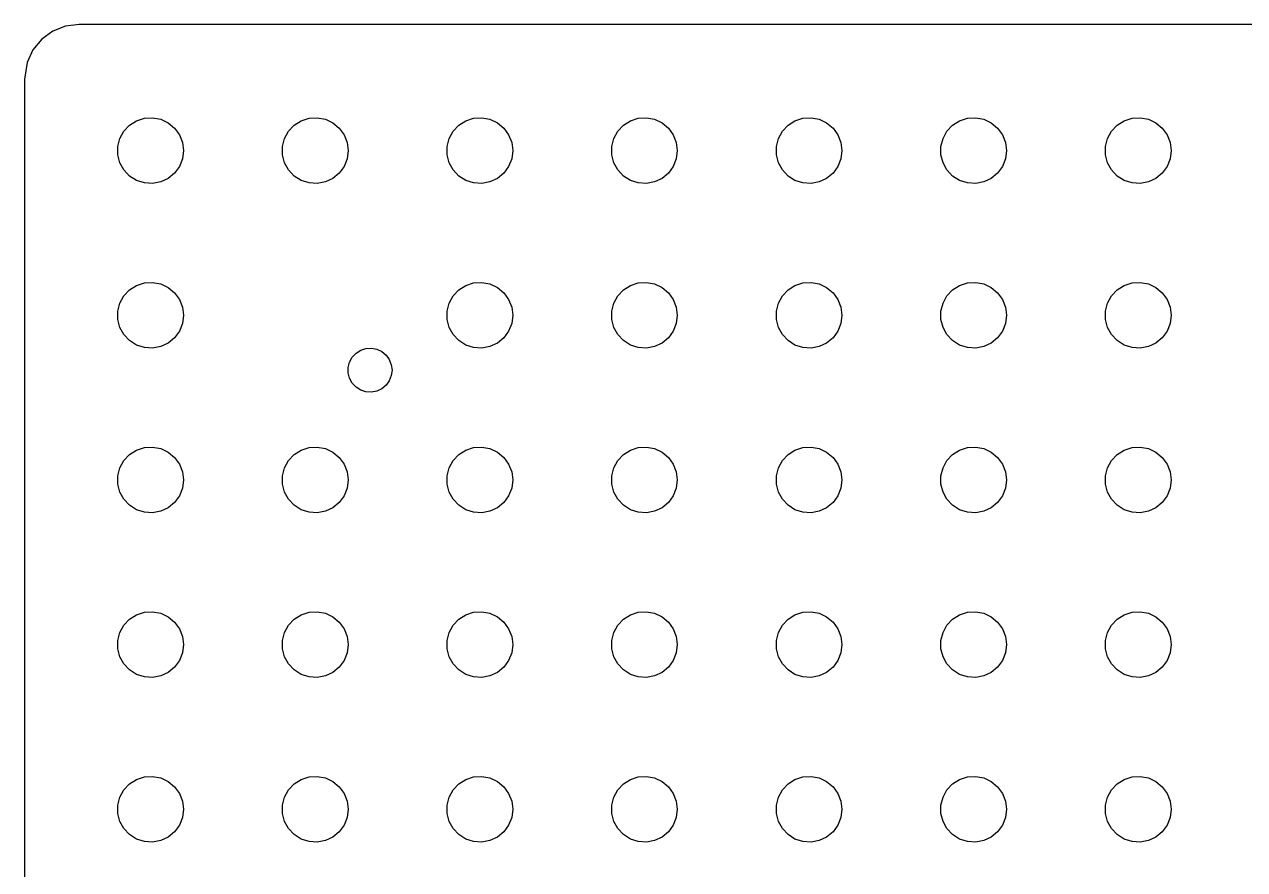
# Model space of a CAD drawing. Header units: metres. Extents: x -21 to 951, y -154 to 154.
# Drawn here: x 283.5 to 394.7, y 77 to 154 of the extents above; entities that cross this region are included whole.
import ezdxf

# ---------------------------------------------------------------- set-up
doc = ezdxf.new("R2010")
doc.units = ezdxf.units.M

msp = doc.modelspace()

# ---------------------------------------------------------------- linework, layer by layer
for p, q in [((287.257, 153.843), (286.091, 153.382)), ((288.5, 154), (287.257, 153.843)), ((511.5, 154), (288.5, 154)), ((285.077, 152.645), (284.278, 151.679)), ((286.091, 153.382), (285.077, 152.645)), ((284.278, 151.679), (283.745, 150.545)), ((283.745, 150.545), (283.5, 149)), ((283.5, 149), (283.5, -149)), ((292.573, 144.263), (293.088, 144.812)), ((293.088, 144.812), (293.723, 145.214)), ((293.723, 145.214), (294.438, 145.447)), ((294.438, 145.447), (295.188, 145.494)), ((295.188, 145.494), (295.927, 145.353)), ((295.927, 145.353), (296.607, 145.033)), ((296.607, 145.033), (297.187, 144.554)), ((297.187, 144.554), (297.629, 143.945)), ((307.573, 144.263), (308.088, 144.812)), ((308.088, 144.812), (308.723, 145.214)), ((308.723, 145.214), (309.438, 145.447)), ((309.438, 145.447), (310.188, 145.494)), ((310.188, 145.494), (310.927, 145.353)), ((310.927, 145.353), (311.607, 145.033)), ((311.607, 145.033), (312.187, 144.554)), ((312.187, 144.554), (312.629, 143.945)), ((322.573, 144.263), (323.088, 144.812)), ((323.088, 144.812), (323.723, 145.214)), ((323.723, 145.214), (324.438, 145.447)), ((324.438, 145.447), (325.188, 145.494)), ((325.188, 145.494), (325.927, 145.353)), ((325.927, 145.353), (326.607, 145.033)), ((326.607, 145.033), (327.187, 144.554)), ((327.187, 144.554), (327.629, 143.945)), ((337.573, 144.263), (338.088, 144.812)), ((338.088, 144.812), (338.723, 145.214)), ((338.723, 145.214), (339.438, 145.447)), ((339.438, 145.447), (340.188, 145.494)), ((340.188, 145.494), (340.927, 145.353)), ((340.927, 145.353), (341.607, 145.033)), ((341.607, 145.033), (342.187, 144.554)), ((342.187, 144.554), (342.629, 143.945)), ((352.573, 144.263), (353.088, 144.812)), ((353.088, 144.812), (353.723, 145.214)), ((353.723, 145.214), (354.438, 145.447)), ((354.438, 145.447), (355.188, 145.494)), ((355.188, 145.494), (355.927, 145.353)), ((355.927, 145.353), (356.607, 145.033)), ((356.607, 145.033), (357.187, 144.554)), ((357.187, 144.554), (357.629, 143.945)), ((367.573, 144.263), (368.088, 144.812)), ((368.088, 144.812), (368.723, 145.214)), ((368.723, 145.214), (369.438, 145.447)), ((369.438, 145.447), (370.188, 145.494)), ((370.188, 145.494), (370.927, 145.353)), ((370.927, 145.353), (371.607, 145.033)), ((371.607, 145.033), (372.187, 144.554)), ((372.187, 144.554), (372.629, 143.945)), ((382.573, 144.263), (383.088, 144.812)), ((383.088, 144.812), (383.723, 145.214)), ((383.723, 145.214), (384.438, 145.447)), ((384.438, 145.447), (385.188, 145.494)), ((385.188, 145.494), (385.927, 145.353)), ((385.927, 145.353), (386.607, 145.033)), ((386.607, 145.033), (387.187, 144.554)), ((387.187, 144.554), (387.629, 143.945)), ((292.024, 142.876), (292.211, 143.604)), ((292.211, 143.604), (292.573, 144.263)), ((297.629, 143.945), (297.906, 143.246)), ((307.024, 142.876), (307.211, 143.604)), ((307.211, 143.604), (307.573, 144.263)), ((312.629, 143.945), (312.906, 143.246)), ((322.024, 142.876), (322.211, 143.604)), ((322.211, 143.604), (322.573, 144.263)), ((327.629, 143.945), (327.906, 143.246)), ((337.024, 142.876), (337.211, 143.604)), ((337.211, 143.604), (337.573, 144.263)), ((342.629, 143.945), (342.906, 143.246)), ((352.024, 142.876), (352.211, 143.604)), ((352.211, 143.604), (352.573, 144.263)), ((357.629, 143.945), (357.906, 143.246)), ((367.024, 142.876), (367.211, 143.604)), ((367.211, 143.604), (367.573, 144.263)), ((372.629, 143.945), (372.906, 143.246)), ((382.024, 142.876), (382.211, 143.604)), ((382.211, 143.604), (382.573, 144.263)), ((387.629, 143.945), (387.906, 143.246)), ((292.024, 142.124), (292.024, 142.876)), ((297.906, 143.246), (298, 142.5)), ((298, 142.5), (297.906, 141.754)), ((307.024, 142.124), (307.024, 142.876)), ((312.906, 143.246), (313, 142.5)), ((313, 142.5), (312.906, 141.754)), ((322.024, 142.124), (322.024, 142.876)), ((327.906, 143.246), (328, 142.5)), ((328, 142.5), (327.906, 141.754)), ((337.024, 142.124), (337.024, 142.876)), ((342.906, 143.246), (343, 142.5)), ((343, 142.5), (342.906, 141.754)), ((352.024, 142.124), (352.024, 142.876)), ((357.906, 143.246), (358, 142.5)), ((358, 142.5), (357.906, 141.754)), ((367.024, 142.124), (367.024, 142.876)), ((372.906, 143.246), (373, 142.5)), ((373, 142.5), (372.906, 141.754)), ((382.024, 142.124), (382.024, 142.876)), ((387.906, 143.246), (388, 142.5)), ((388, 142.5), (387.906, 141.754)), ((292.211, 141.396), (292.024, 142.124)), ((292.573, 140.737), (292.211, 141.396)), ((297.906, 141.754), (297.629, 141.055)), ((307.211, 141.396), (307.024, 142.124)), ((307.573, 140.737), (307.211, 141.396)), ((312.906, 141.754), (312.629, 141.055)), ((322.211, 141.396), (322.024, 142.124)), ((322.573, 140.737), (322.211, 141.396)), ((327.906, 141.754), (327.629, 141.055)), ((337.211, 141.396), (337.024, 142.124)), ((337.573, 140.737), (337.211, 141.396)), ((342.906, 141.754), (342.629, 141.055)), ((352.211, 141.396), (352.024, 142.124)), ((352.573, 140.737), (352.211, 141.396)), ((357.906, 141.754), (357.629, 141.055)), ((367.211, 141.396), (367.024, 142.124)), ((367.573, 140.737), (367.211, 141.396)), ((372.906, 141.754), (372.629, 141.055)), ((382.211, 141.396), (382.024, 142.124)), ((382.573, 140.737), (382.211, 141.396)), ((387.906, 141.754), (387.629, 141.055)), ((293.088, 140.188), (292.573, 140.737)), ((293.723, 139.786), (293.088, 140.188)), ((297.187, 140.446), (296.607, 139.967)), ((297.629, 141.055), (297.187, 140.446)), ((308.088, 140.188), (307.573, 140.737)), ((308.723, 139.786), (308.088, 140.188)), ((312.187, 140.446), (311.607, 139.967)), ((312.629, 141.055), (312.187, 140.446)), ((323.088, 140.188), (322.573, 140.737)), ((323.723, 139.786), (323.088, 140.188)), ((327.187, 140.446), (326.607, 139.967)), ((327.629, 141.055), (327.187, 140.446)), ((338.088, 140.188), (337.573, 140.737)), ((338.723, 139.786), (338.088, 140.188)), ((342.187, 140.446), (341.607, 139.967)), ((342.629, 141.055), (342.187, 140.446)), ((353.088, 140.188), (352.573, 140.737)), ((353.723, 139.786), (353.088, 140.188)), ((357.187, 140.446), (356.607, 139.967)), ((357.629, 141.055), (357.187, 140.446)), ((368.088, 140.188), (367.573, 140.737)), ((368.723, 139.786), (368.088, 140.188)), ((372.187, 140.446), (371.607, 139.967)), ((372.629, 141.055), (372.187, 140.446)), ((383.088, 140.188), (382.573, 140.737)), ((383.723, 139.786), (383.088, 140.188)), ((387.187, 140.446), (386.607, 139.967)), ((387.629, 141.055), (387.187, 140.446)), ((294.438, 139.553), (293.723, 139.786)), ((295.188, 139.506), (294.438, 139.553)), ((295.927, 139.647), (295.188, 139.506)), ((296.607, 139.967), (295.927, 139.647)), ((309.438, 139.553), (308.723, 139.786)), ((310.188, 139.506), (309.438, 139.553)), ((310.927, 139.647), (310.188, 139.506)), ((311.607, 139.967), (310.927, 139.647)), ((324.438, 139.553), (323.723, 139.786)), ((325.188, 139.506), (324.438, 139.553)), ((325.927, 139.647), (325.188, 139.506)), ((326.607, 139.967), (325.927, 139.647)), ((339.438, 139.553), (338.723, 139.786)), ((340.188, 139.506), (339.438, 139.553)), ((340.927, 139.647), (340.188, 139.506)), ((341.607, 139.967), (340.927, 139.647)), ((354.438, 139.553), (353.723, 139.786)), ((355.188, 139.506), (354.438, 139.553)), ((355.927, 139.647), (355.188, 139.506)), ((356.607, 139.967), (355.927, 139.647)), ((369.438, 139.553), (368.723, 139.786)), ((370.188, 139.506), (369.438, 139.553)), ((370.927, 139.647), (370.188, 139.506)), ((371.607, 139.967), (370.927, 139.647)), ((384.438, 139.553), (383.723, 139.786)), ((385.188, 139.506), (384.438, 139.553)), ((385.927, 139.647), (385.188, 139.506)), ((386.607, 139.967), (385.927, 139.647)), ((293.088, 129.812), (293.723, 130.214)), ((293.723, 130.214), (294.438, 130.447)), ((294.438, 130.447), (295.188, 130.494)), ((295.188, 130.494), (295.927, 130.353)), ((295.927, 130.353), (296.607, 130.033)), ((323.088, 129.812), (323.723, 130.214)), ((323.723, 130.214), (324.438, 130.447)), ((324.438, 130.447), (325.188, 130.494)), ((325.188, 130.494), (325.927, 130.353)), ((325.927, 130.353), (326.607, 130.033)), ((338.088, 129.812), (338.723, 130.214)), ((338.723, 130.214), (339.438, 130.447)), ((339.438, 130.447), (340.188, 130.494)), ((340.188, 130.494), (340.927, 130.353)), ((340.927, 130.353), (341.607, 130.033)), ((353.088, 129.812), (353.723, 130.214)), ((353.723, 130.214), (354.438, 130.447)), ((354.438, 130.447), (355.188, 130.494)), ((355.188, 130.494), (355.927, 130.353)), ((355.927, 130.353), (356.607, 130.033)), ((368.088, 129.812), (368.723, 130.214)), ((368.723, 130.214), (369.438, 130.447)), ((369.438, 130.447), (370.188, 130.494)), ((370.188, 130.494), (370.927, 130.353)), ((370.927, 130.353), (371.607, 130.033)), ((383.088, 129.812), (383.723, 130.214)), ((383.723, 130.214), (384.438, 130.447)), ((384.438, 130.447), (385.188, 130.494)), ((385.188, 130.494), (385.927, 130.353)), ((385.927, 130.353), (386.607, 130.033)), ((292.211, 128.604), (292.573, 129.263)), ((292.573, 129.263), (293.088, 129.812)), ((296.607, 130.033), (297.187, 129.554)), ((297.187, 129.554), (297.629, 128.945)), ((322.211, 128.604), (322.573, 129.263)), ((322.573, 129.263), (323.088, 129.812)), ((326.607, 130.033), (327.187, 129.554)), ((327.187, 129.554), (327.629, 128.945)), ((337.211, 128.604), (337.573, 129.263)), ((337.573, 129.263), (338.088, 129.812)), ((341.607, 130.033), (342.187, 129.554)), ((342.187, 129.554), (342.629, 128.945)), ((352.211, 128.604), (352.573, 129.263)), ((352.573, 129.263), (353.088, 129.812)), ((356.607, 130.033), (357.187, 129.554)), ((357.187, 129.554), (357.629, 128.945)), ((367.211, 128.604), (367.573, 129.263)), ((367.573, 129.263), (368.088, 129.812)), ((371.607, 130.033), (372.187, 129.554)), ((372.187, 129.554), (372.629, 128.945)), ((382.211, 128.604), (382.573, 129.263)), ((382.573, 129.263), (383.088, 129.812)), ((386.607, 130.033), (387.187, 129.554)), ((387.187, 129.554), (387.629, 128.945)), ((292.024, 127.876), (292.211, 128.604)), ((292.024, 127.124), (292.024, 127.876)), ((297.629, 128.945), (297.906, 128.246)), ((297.906, 128.246), (298, 127.5)), ((322.024, 127.876), (322.211, 128.604)), ((322.024, 127.124), (322.024, 127.876)), ((327.629, 128.945), (327.906, 128.246)), ((327.906, 128.246), (328, 127.5)), ((337.024, 127.876), (337.211, 128.604)), ((337.024, 127.124), (337.024, 127.876)), ((342.629, 128.945), (342.906, 128.246)), ((342.906, 128.246), (343, 127.5)), ((352.024, 127.876), (352.211, 128.604)), ((352.024, 127.124), (352.024, 127.876)), ((357.629, 128.945), (357.906, 128.246)), ((357.906, 128.246), (358, 127.5)), ((367.024, 127.876), (367.211, 128.604)), ((367.024, 127.124), (367.024, 127.876)), ((372.629, 128.945), (372.906, 128.246)), ((372.906, 128.246), (373, 127.5)), ((382.024, 127.876), (382.211, 128.604)), ((382.024, 127.124), (382.024, 127.876)), ((387.629, 128.945), (387.906, 128.246)), ((387.906, 128.246), (388, 127.5)), ((292.211, 126.396), (292.024, 127.124)), ((298, 127.5), (297.906, 126.754)), ((322.211, 126.396), (322.024, 127.124)), ((328, 127.5), (327.906, 126.754)), ((337.211, 126.396), (337.024, 127.124)), ((343, 127.5), (342.906, 126.754)), ((352.211, 126.396), (352.024, 127.124)), ((358, 127.5), (357.906, 126.754)), ((367.211, 126.396), (367.024, 127.124)), ((373, 127.5), (372.906, 126.754)), ((382.211, 126.396), (382.024, 127.124)), ((388, 127.5), (387.906, 126.754)), ((292.573, 125.737), (292.211, 126.396)), ((293.088, 125.188), (292.573, 125.737)), ((297.629, 126.055), (297.187, 125.446)), ((297.906, 126.754), (297.629, 126.055)), ((322.573, 125.737), (322.211, 126.396)), ((323.088, 125.188), (322.573, 125.737)), ((327.629, 126.055), (327.187, 125.446)), ((327.906, 126.754), (327.629, 126.055)), ((337.573, 125.737), (337.211, 126.396)), ((338.088, 125.188), (337.573, 125.737)), ((342.629, 126.055), (342.187, 125.446)), ((342.906, 126.754), (342.629, 126.055)), ((352.573, 125.737), (352.211, 126.396)), ((353.088, 125.188), (352.573, 125.737)), ((357.629, 126.055), (357.187, 125.446)), ((357.906, 126.754), (357.629, 126.055)), ((367.573, 125.737), (367.211, 126.396)), ((368.088, 125.188), (367.573, 125.737)), ((372.629, 126.055), (372.187, 125.446)), ((372.906, 126.754), (372.629, 126.055)), ((382.573, 125.737), (382.211, 126.396)), ((383.088, 125.188), (382.573, 125.737)), ((387.629, 126.055), (387.187, 125.446)), ((387.906, 126.754), (387.629, 126.055)), ((293.723, 124.786), (293.088, 125.188)), ((294.438, 124.553), (293.723, 124.786)), ((295.188, 124.506), (294.438, 124.553)), ((295.927, 124.647), (295.188, 124.506)), ((296.607, 124.967), (295.927, 124.647)), ((297.187, 125.446), (296.607, 124.967)), ((323.723, 124.786), (323.088, 125.188)), ((324.438, 124.553), (323.723, 124.786)), ((325.188, 124.506), (324.438, 124.553)), ((325.927, 124.647), (325.188, 124.506)), ((326.607, 124.967), (325.927, 124.647)), ((327.187, 125.446), (326.607, 124.967)), ((338.723, 124.786), (338.088, 125.188)), ((339.438, 124.553), (338.723, 124.786)), ((340.188, 124.506), (339.438, 124.553)), ((340.927, 124.647), (340.188, 124.506)), ((341.607, 124.967), (340.927, 124.647)), ((342.187, 125.446), (341.607, 124.967)), ((353.723, 124.786), (353.088, 125.188)), ((354.438, 124.553), (353.723, 124.786)), ((355.188, 124.506), (354.438, 124.553)), ((355.927, 124.647), (355.188, 124.506)), ((356.607, 124.967), (355.927, 124.647)), ((357.187, 125.446), (356.607, 124.967)), ((368.723, 124.786), (368.088, 125.188)), ((369.438, 124.553), (368.723, 124.786)), ((370.188, 124.506), (369.438, 124.553)), ((370.927, 124.647), (370.188, 124.506)), ((371.607, 124.967), (370.927, 124.647)), ((372.187, 125.446), (371.607, 124.967)), ((383.723, 124.786), (383.088, 125.188)), ((384.438, 124.553), (383.723, 124.786)), ((385.188, 124.506), (384.438, 124.553)), ((385.927, 124.647), (385.188, 124.506)), ((386.607, 124.967), (385.927, 124.647)), ((387.187, 125.446), (386.607, 124.967)), ((313.14, 123.236), (313.382, 123.676)), ((313.382, 123.676), (313.725, 124.041)), ((313.725, 124.041), (314.148, 124.31)), ((314.148, 124.31), (314.625, 124.465)), ((314.625, 124.465), (315.126, 124.496)), ((315.126, 124.496), (315.618, 124.402)), ((315.618, 124.402), (316.072, 124.189)), ((316.072, 124.189), (316.458, 123.869)), ((316.458, 123.869), (316.753, 123.464)), ((316.753, 123.464), (316.937, 122.997)), ((313.016, 122.751), (313.14, 123.236)), ((313.016, 122.249), (313.016, 122.751)), ((316.937, 122.997), (317, 122.5)), ((317, 122.5), (316.937, 122.003)), ((313.14, 121.764), (313.016, 122.249)), ((313.382, 121.324), (313.14, 121.764)), ((313.725, 120.959), (313.382, 121.324)), ((316.753, 121.536), (316.458, 121.131)), ((316.937, 122.003), (316.753, 121.536)), ((314.148, 120.69), (313.725, 120.959)), ((314.625, 120.535), (314.148, 120.69)), ((315.126, 120.504), (314.625, 120.535)), ((315.618, 120.598), (315.126, 120.504)), ((316.072, 120.811), (315.618, 120.598)), ((316.458, 121.131), (316.072, 120.811)), ((292.573, 114.263), (293.088, 114.812)), ((293.088, 114.812), (293.723, 115.214)), ((293.723, 115.214), (294.438, 115.447)), ((294.438, 115.447), (295.188, 115.494)), ((295.188, 115.494), (295.927, 115.353)), ((295.927, 115.353), (296.607, 115.033)), ((296.607, 115.033), (297.187, 114.554)), ((297.187, 114.554), (297.629, 113.945)), ((307.573, 114.263), (308.088, 114.812)), ((308.088, 114.812), (308.723, 115.214)), ((308.723, 115.214), (309.438, 115.447)), ((309.438, 115.447), (310.188, 115.494)), ((310.188, 115.494), (310.927, 115.353)), ((310.927, 115.353), (311.607, 115.033)), ((311.607, 115.033), (312.187, 114.554)), ((312.187, 114.554), (312.629, 113.945)), ((322.573, 114.263), (323.088, 114.812)), ((323.088, 114.812), (323.723, 115.214)), ((323.723, 115.214), (324.438, 115.447)), ((324.438, 115.447), (325.188, 115.494)), ((325.188, 115.494), (325.927, 115.353)), ((325.927, 115.353), (326.607, 115.033)), ((326.607, 115.033), (327.187, 114.554)), ((327.187, 114.554), (327.629, 113.945)), ((337.573, 114.263), (338.088, 114.812)), ((338.088, 114.812), (338.723, 115.214)), ((338.723, 115.214), (339.438, 115.447)), ((339.438, 115.447), (340.188, 115.494)), ((340.188, 115.494), (340.927, 115.353)), ((340.927, 115.353), (341.607, 115.033)), ((341.607, 115.033), (342.187, 114.554)), ((342.187, 114.554), (342.629, 113.945)), ((352.573, 114.263), (353.088, 114.812)), ((353.088, 114.812), (353.723, 115.214)), ((353.723, 115.214), (354.438, 115.447)), ((354.438, 115.447), (355.188, 115.494)), ((355.188, 115.494), (355.927, 115.353)), ((355.927, 115.353), (356.607, 115.033)), ((356.607, 115.033), (357.187, 114.554)), ((357.187, 114.554), (357.629, 113.945)), ((367.573, 114.263), (368.088, 114.812)), ((368.088, 114.812), (368.723, 115.214)), ((368.723, 115.214), (369.438, 115.447)), ((369.438, 115.447), (370.188, 115.494)), ((370.188, 115.494), (370.927, 115.353)), ((370.927, 115.353), (371.607, 115.033)), ((371.607, 115.033), (372.187, 114.554)), ((372.187, 114.554), (372.629, 113.945)), ((382.573, 114.263), (383.088, 114.812)), ((383.088, 114.812), (383.723, 115.214)), ((383.723, 115.214), (384.438, 115.447)), ((384.438, 115.447), (385.188, 115.494)), ((385.188, 115.494), (385.927, 115.353)), ((385.927, 115.353), (386.607, 115.033)), ((386.607, 115.033), (387.187, 114.554)), ((387.187, 114.554), (387.629, 113.945)), ((292.024, 112.876), (292.211, 113.604)), ((292.211, 113.604), (292.573, 114.263)), ((297.629, 113.945), (297.906, 113.246)), ((307.024, 112.876), (307.211, 113.604)), ((307.211, 113.604), (307.573, 114.263)), ((312.629, 113.945), (312.906, 113.246)), ((322.024, 112.876), (322.211, 113.604)), ((322.211, 113.604), (322.573, 114.263)), ((327.629, 113.945), (327.906, 113.246)), ((337.024, 112.876), (337.211, 113.604)), ((337.211, 113.604), (337.573, 114.263)), ((342.629, 113.945), (342.906, 113.246)), ((352.024, 112.876), (352.211, 113.604)), ((352.211, 113.604), (352.573, 114.263)), ((357.629, 113.945), (357.906, 113.246)), ((367.024, 112.876), (367.211, 113.604)), ((367.211, 113.604), (367.573, 114.263)), ((372.629, 113.945), (372.906, 113.246)), ((382.024, 112.876), (382.211, 113.604)), ((382.211, 113.604), (382.573, 114.263)), ((387.629, 113.945), (387.906, 113.246)), ((292.024, 112.124), (292.024, 112.876)), ((297.906, 113.246), (298, 112.5)), ((298, 112.5), (297.906, 111.754)), ((307.024, 112.124), (307.024, 112.876)), ((312.906, 113.246), (313, 112.5)), ((313, 112.5), (312.906, 111.754)), ((322.024, 112.124), (322.024, 112.876)), ((327.906, 113.246), (328, 112.5)), ((328, 112.5), (327.906, 111.754)), ((337.024, 112.124), (337.024, 112.876)), ((342.906, 113.246), (343, 112.5)), ((343, 112.5), (342.906, 111.754)), ((352.024, 112.124), (352.024, 112.876)), ((357.906, 113.246), (358, 112.5)), ((358, 112.5), (357.906, 111.754)), ((367.024, 112.124), (367.024, 112.876)), ((372.906, 113.246), (373, 112.5)), ((373, 112.5), (372.906, 111.754)), ((382.024, 112.124), (382.024, 112.876)), ((387.906, 113.246), (388, 112.5)), ((388, 112.5), (387.906, 111.754)), ((292.211, 111.396), (292.024, 112.124)), ((292.573, 110.737), (292.211, 111.396)), ((297.906, 111.754), (297.629, 111.055)), ((307.211, 111.396), (307.024, 112.124)), ((307.573, 110.737), (307.211, 111.396)), ((312.906, 111.754), (312.629, 111.055)), ((322.211, 111.396), (322.024, 112.124)), ((322.573, 110.737), (322.211, 111.396)), ((327.906, 111.754), (327.629, 111.055)), ((337.211, 111.396), (337.024, 112.124)), ((337.573, 110.737), (337.211, 111.396)), ((342.906, 111.754), (342.629, 111.055)), ((352.211, 111.396), (352.024, 112.124)), ((352.573, 110.737), (352.211, 111.396)), ((357.906, 111.754), (357.629, 111.055)), ((367.211, 111.396), (367.024, 112.124)), ((367.573, 110.737), (367.211, 111.396)), ((372.906, 111.754), (372.629, 111.055)), ((382.211, 111.396), (382.024, 112.124)), ((382.573, 110.737), (382.211, 111.396)), ((387.906, 111.754), (387.629, 111.055)), ((293.088, 110.188), (292.573, 110.737)), ((293.723, 109.786), (293.088, 110.188)), ((297.187, 110.446), (296.607, 109.967)), ((297.629, 111.055), (297.187, 110.446)), ((308.088, 110.188), (307.573, 110.737)), ((308.723, 109.786), (308.088, 110.188)), ((312.187, 110.446), (311.607, 109.967)), ((312.629, 111.055), (312.187, 110.446)), ((323.088, 110.188), (322.573, 110.737)), ((323.723, 109.786), (323.088, 110.188)), ((327.187, 110.446), (326.607, 109.967)), ((327.629, 111.055), (327.187, 110.446)), ((338.088, 110.188), (337.573, 110.737)), ((338.723, 109.786), (338.088, 110.188)), ((342.187, 110.446), (341.607, 109.967)), ((342.629, 111.055), (342.187, 110.446)), ((353.088, 110.188), (352.573, 110.737)), ((353.723, 109.786), (353.088, 110.188)), ((357.187, 110.446), (356.607, 109.967)), ((357.629, 111.055), (357.187, 110.446)), ((368.088, 110.188), (367.573, 110.737)), ((368.723, 109.786), (368.088, 110.188)), ((372.187, 110.446), (371.607, 109.967)), ((372.629, 111.055), (372.187, 110.446)), ((383.088, 110.188), (382.573, 110.737)), ((383.723, 109.786), (383.088, 110.188)), ((387.187, 110.446), (386.607, 109.967)), ((387.629, 111.055), (387.187, 110.446)), ((294.438, 109.553), (293.723, 109.786)), ((295.188, 109.506), (294.438, 109.553)), ((295.927, 109.647), (295.188, 109.506)), ((296.607, 109.967), (295.927, 109.647)), ((309.438, 109.553), (308.723, 109.786)), ((310.188, 109.506), (309.438, 109.553)), ((310.927, 109.647), (310.188, 109.506)), ((311.607, 109.967), (310.927, 109.647)), ((324.438, 109.553), (323.723, 109.786)), ((325.188, 109.506), (324.438, 109.553)), ((325.927, 109.647), (325.188, 109.506)), ((326.607, 109.967), (325.927, 109.647)), ((339.438, 109.553), (338.723, 109.786)), ((340.188, 109.506), (339.438, 109.553)), ((340.927, 109.647), (340.188, 109.506)), ((341.607, 109.967), (340.927, 109.647)), ((354.438, 109.553), (353.723, 109.786)), ((355.188, 109.506), (354.438, 109.553)), ((355.927, 109.647), (355.188, 109.506)), ((356.607, 109.967), (355.927, 109.647)), ((369.438, 109.553), (368.723, 109.786)), ((370.188, 109.506), (369.438, 109.553)), ((370.927, 109.647), (370.188, 109.506)), ((371.607, 109.967), (370.927, 109.647)), ((384.438, 109.553), (383.723, 109.786)), ((385.188, 109.506), (384.438, 109.553)), ((385.927, 109.647), (385.188, 109.506)), ((386.607, 109.967), (385.927, 109.647)), ((293.088, 99.8115), (293.723, 100.214)), ((293.723, 100.214), (294.438, 100.447)), ((294.438, 100.447), (295.188, 100.494)), ((295.188, 100.494), (295.927, 100.353)), ((295.927, 100.353), (296.607, 100.033)), ((308.088, 99.8115), (308.723, 100.214)), ((308.723, 100.214), (309.438, 100.447)), ((309.438, 100.447), (310.188, 100.494)), ((310.188, 100.494), (310.927, 100.353)), ((310.927, 100.353), (311.607, 100.033)), ((323.088, 99.8115), (323.723, 100.214)), ((323.723, 100.214), (324.438, 100.447)), ((324.438, 100.447), (325.188, 100.494)), ((325.188, 100.494), (325.927, 100.353)), ((325.927, 100.353), (326.607, 100.033)), ((338.088, 99.8115), (338.723, 100.214)), ((338.723, 100.214), (339.438, 100.447)), ((339.438, 100.447), (340.188, 100.494)), ((340.188, 100.494), (340.927, 100.353)), ((340.927, 100.353), (341.607, 100.033)), ((353.088, 99.8115), (353.723, 100.214)), ((353.723, 100.214), (354.438, 100.447)), ((354.438, 100.447), (355.188, 100.494)), ((355.188, 100.494), (355.927, 100.353)), ((355.927, 100.353), (356.607, 100.033)), ((368.088, 99.8115), (368.723, 100.214)), ((368.723, 100.214), (369.438, 100.447)), ((369.438, 100.447), (370.188, 100.494)), ((370.188, 100.494), (370.927, 100.353)), ((370.927, 100.353), (371.607, 100.033)), ((383.088, 99.8115), (383.723, 100.214)), ((383.723, 100.214), (384.438, 100.447)), ((384.438, 100.447), (385.188, 100.494)), ((385.188, 100.494), (385.927, 100.353)), ((385.927, 100.353), (386.607, 100.033)), ((292.211, 98.6044), (292.573, 99.2634)), ((292.573, 99.2634), (293.088, 99.8115)), ((296.607, 100.033), (297.187, 99.5536)), ((297.187, 99.5536), (297.629, 98.9453)), ((307.211, 98.6044), (307.573, 99.2634)), ((307.573, 99.2634), (308.088, 99.8115)), ((311.607, 100.033), (312.187, 99.5536)), ((312.187, 99.5536), (312.629, 98.9453)), ((322.211, 98.6044), (322.573, 99.2634)), ((322.573, 99.2634), (323.088, 99.8115)), ((326.607, 100.033), (327.187, 99.5536)), ((327.187, 99.5536), (327.629, 98.9453)), ((337.211, 98.6044), (337.573, 99.2634)), ((337.573, 99.2634), (338.088, 99.8115)), ((341.607, 100.033), (342.187, 99.5536)), ((342.187, 99.5536), (342.629, 98.9453)), ((352.211, 98.6044), (352.573, 99.2634)), ((352.573, 99.2634), (353.088, 99.8115)), ((356.607, 100.033), (357.187, 99.5536)), ((357.187, 99.5536), (357.629, 98.9453)), ((367.211, 98.6044), (367.573, 99.2634)), ((367.573, 99.2634), (368.088, 99.8115)), ((371.607, 100.033), (372.187, 99.5536)), ((372.187, 99.5536), (372.629, 98.9453)), ((382.211, 98.6044), (382.573, 99.2634)), ((382.573, 99.2634), (383.088, 99.8115)), ((386.607, 100.033), (387.187, 99.5536)), ((387.187, 99.5536), (387.629, 98.9453)), ((292.024, 97.876), (292.211, 98.6044)), ((292.024, 97.124), (292.024, 97.876)), ((297.629, 98.9453), (297.906, 98.2461)), ((297.906, 98.2461), (298, 97.5)), ((307.024, 97.876), (307.211, 98.6044)), ((307.024, 97.124), (307.024, 97.876)), ((312.629, 98.9453), (312.906, 98.2461)), ((312.906, 98.2461), (313, 97.5)), ((322.024, 97.876), (322.211, 98.6044)), ((322.024, 97.124), (322.024, 97.876)), ((327.629, 98.9453), (327.906, 98.2461)), ((327.906, 98.2461), (328, 97.5)), ((337.024, 97.876), (337.211, 98.6044)), ((337.024, 97.124), (337.024, 97.876)), ((342.629, 98.9453), (342.906, 98.2461)), ((342.906, 98.2461), (343, 97.5)), ((352.024, 97.876), (352.211, 98.6044)), ((352.024, 97.124), (352.024, 97.876)), ((357.629, 98.9453), (357.906, 98.2461)), ((357.906, 98.2461), (358, 97.5)), ((367.024, 97.876), (367.211, 98.6044)), ((367.024, 97.124), (367.024, 97.876)), ((372.629, 98.9453), (372.906, 98.2461)), ((372.906, 98.2461), (373, 97.5)), ((382.024, 97.876), (382.211, 98.6044)), ((382.024, 97.124), (382.024, 97.876)), ((387.629, 98.9453), (387.906, 98.2461)), ((387.906, 98.2461), (388, 97.5)), ((292.211, 96.3956), (292.024, 97.124)), ((297.906, 96.7539), (297.629, 96.0547)), ((298, 97.5), (297.906, 96.7539)), ((307.211, 96.3956), (307.024, 97.124)), ((312.906, 96.7539), (312.629, 96.0547)), ((313, 97.5), (312.906, 96.7539)), ((322.211, 96.3956), (322.024, 97.124)), ((327.906, 96.7539), (327.629, 96.0547)), ((328, 97.5), (327.906, 96.7539)), ((337.211, 96.3956), (337.024, 97.124)), ((342.906, 96.7539), (342.629, 96.0547)), ((343, 97.5), (342.906, 96.7539)), ((352.211, 96.3956), (352.024, 97.124)), ((357.906, 96.7539), (357.629, 96.0547)), ((358, 97.5), (357.906, 96.7539)), ((367.211, 96.3956), (367.024, 97.124)), ((372.906, 96.7539), (372.629, 96.0547)), ((373, 97.5), (372.906, 96.7539)), ((382.211, 96.3956), (382.024, 97.124)), ((387.906, 96.7539), (387.629, 96.0547)), ((388, 97.5), (387.906, 96.7539)), ((292.573, 95.7366), (292.211, 96.3956)), ((293.088, 95.1885), (292.573, 95.7366)), ((297.629, 96.0547), (297.187, 95.4464)), ((307.573, 95.7366), (307.211, 96.3956)), ((308.088, 95.1885), (307.573, 95.7366)), ((312.629, 96.0547), (312.187, 95.4464)), ((322.573, 95.7366), (322.211, 96.3956)), ((323.088, 95.1885), (322.573, 95.7366)), ((327.629, 96.0547), (327.187, 95.4464)), ((337.573, 95.7366), (337.211, 96.3956)), ((338.088, 95.1885), (337.573, 95.7366)), ((342.629, 96.0547), (342.187, 95.4464)), ((352.573, 95.7366), (352.211, 96.3956)), ((353.088, 95.1885), (352.573, 95.7366)), ((357.629, 96.0547), (357.187, 95.4464)), ((367.573, 95.7366), (367.211, 96.3956)), ((368.088, 95.1885), (367.573, 95.7366)), ((372.629, 96.0547), (372.187, 95.4464)), ((382.573, 95.7366), (382.211, 96.3956)), ((383.088, 95.1885), (382.573, 95.7366)), ((387.629, 96.0547), (387.187, 95.4464)), ((293.723, 94.7855), (293.088, 95.1885)), ((294.438, 94.5531), (293.723, 94.7855)), ((295.188, 94.5059), (294.438, 94.5531)), ((295.927, 94.6468), (295.188, 94.5059)), ((296.607, 94.967), (295.927, 94.6468)), ((297.187, 95.4464), (296.607, 94.967)), ((308.723, 94.7855), (308.088, 95.1885)), ((309.438, 94.5531), (308.723, 94.7855)), ((310.188, 94.5059), (309.438, 94.5531)), ((310.927, 94.6468), (310.188, 94.5059)), ((311.607, 94.967), (310.927, 94.6468)), ((312.187, 95.4464), (311.607, 94.967)), ((323.723, 94.7855), (323.088, 95.1885)), ((324.438, 94.5531), (323.723, 94.7855)), ((325.188, 94.5059), (324.438, 94.5531)), ((325.927, 94.6468), (325.188, 94.5059)), ((326.607, 94.967), (325.927, 94.6468)), ((327.187, 95.4464), (326.607, 94.967)), ((338.723, 94.7855), (338.088, 95.1885)), ((339.438, 94.5531), (338.723, 94.7855)), ((340.188, 94.5059), (339.438, 94.5531)), ((340.927, 94.6468), (340.188, 94.5059)), ((341.607, 94.967), (340.927, 94.6468)), ((342.187, 95.4464), (341.607, 94.967)), ((353.723, 94.7855), (353.088, 95.1885)), ((354.438, 94.5531), (353.723, 94.7855)), ((355.188, 94.5059), (354.438, 94.5531)), ((355.927, 94.6468), (355.188, 94.5059)), ((356.607, 94.967), (355.927, 94.6468)), ((357.187, 95.4464), (356.607, 94.967)), ((368.723, 94.7855), (368.088, 95.1885)), ((369.438, 94.5531), (368.723, 94.7855)), ((370.188, 94.5059), (369.438, 94.5531)), ((370.927, 94.6468), (370.188, 94.5059)), ((371.607, 94.967), (370.927, 94.6468)), ((372.187, 95.4464), (371.607, 94.967)), ((383.723, 94.7855), (383.088, 95.1885)), ((384.438, 94.5531), (383.723, 94.7855)), ((385.188, 94.5059), (384.438, 94.5531)), ((385.927, 94.6468), (385.188, 94.5059)), ((386.607, 94.967), (385.927, 94.6468)), ((387.187, 95.4464), (386.607, 94.967)), ((292.573, 84.2634), (293.088, 84.8115)), ((293.088, 84.8115), (293.723, 85.2145)), ((293.723, 85.2145), (294.438, 85.4469)), ((294.438, 85.4469), (295.188, 85.4941)), ((295.188, 85.4941), (295.927, 85.3532)), ((295.927, 85.3532), (296.607, 85.033)), ((296.607, 85.033), (297.187, 84.5536)), ((297.187, 84.5536), (297.629, 83.9453)), ((307.573, 84.2634), (308.088, 84.8115)), ((308.088, 84.8115), (308.723, 85.2145)), ((308.723, 85.2145), (309.438, 85.4469)), ((309.438, 85.4469), (310.188, 85.4941)), ((310.188, 85.4941), (310.927, 85.3532)), ((310.927, 85.3532), (311.607, 85.033)), ((311.607, 85.033), (312.187, 84.5536)), ((312.187, 84.5536), (312.629, 83.9453)), ((322.573, 84.2634), (323.088, 84.8115)), ((323.088, 84.8115), (323.723, 85.2145)), ((323.723, 85.2145), (324.438, 85.4469)), ((324.438, 85.4469), (325.188, 85.4941)), ((325.188, 85.4941), (325.927, 85.3532)), ((325.927, 85.3532), (326.607, 85.033)), ((326.607, 85.033), (327.187, 84.5536)), ((327.187, 84.5536), (327.629, 83.9453)), ((337.573, 84.2634), (338.088, 84.8115)), ((338.088, 84.8115), (338.723, 85.2145)), ((338.723, 85.2145), (339.438, 85.4469)), ((339.438, 85.4469), (340.188, 85.4941)), ((340.188, 85.4941), (340.927, 85.3532)), ((340.927, 85.3532), (341.607, 85.033)), ((341.607, 85.033), (342.187, 84.5536)), ((342.187, 84.5536), (342.629, 83.9453)), ((352.573, 84.2634), (353.088, 84.8115)), ((353.088, 84.8115), (353.723, 85.2145)), ((353.723, 85.2145), (354.438, 85.4469)), ((354.438, 85.4469), (355.188, 85.4941)), ((355.188, 85.4941), (355.927, 85.3532)), ((355.927, 85.3532), (356.607, 85.033)), ((356.607, 85.033), (357.187, 84.5536)), ((357.187, 84.5536), (357.629, 83.9453)), ((367.573, 84.2634), (368.088, 84.8115)), ((368.088, 84.8115), (368.723, 85.2145)), ((368.723, 85.2145), (369.438, 85.4469)), ((369.438, 85.4469), (370.188, 85.4941)), ((370.188, 85.4941), (370.927, 85.3532)), ((370.927, 85.3532), (371.607, 85.033)), ((371.607, 85.033), (372.187, 84.5536)), ((372.187, 84.5536), (372.629, 83.9453)), ((382.573, 84.2634), (383.088, 84.8115)), ((383.088, 84.8115), (383.723, 85.2145)), ((383.723, 85.2145), (384.438, 85.4469)), ((384.438, 85.4469), (385.188, 85.4941)), ((385.188, 85.4941), (385.927, 85.3532)), ((385.927, 85.3532), (386.607, 85.033)), ((386.607, 85.033), (387.187, 84.5536)), ((387.187, 84.5536), (387.629, 83.9453)), ((292.024, 82.876), (292.211, 83.6044)), ((292.211, 83.6044), (292.573, 84.2634)), ((297.629, 83.9453), (297.906, 83.2461)), ((307.024, 82.876), (307.211, 83.6044)), ((307.211, 83.6044), (307.573, 84.2634)), ((312.629, 83.9453), (312.906, 83.2461)), ((322.024, 82.876), (322.211, 83.6044)), ((322.211, 83.6044), (322.573, 84.2634)), ((327.629, 83.9453), (327.906, 83.2461)), ((337.024, 82.876), (337.211, 83.6044)), ((337.211, 83.6044), (337.573, 84.2634)), ((342.629, 83.9453), (342.906, 83.2461)), ((352.024, 82.876), (352.211, 83.6044)), ((352.211, 83.6044), (352.573, 84.2634)), ((357.629, 83.9453), (357.906, 83.2461)), ((367.024, 82.876), (367.211, 83.6044)), ((367.211, 83.6044), (367.573, 84.2634)), ((372.629, 83.9453), (372.906, 83.2461)), ((382.024, 82.876), (382.211, 83.6044)), ((382.211, 83.6044), (382.573, 84.2634)), ((387.629, 83.9453), (387.906, 83.2461)), ((292.024, 82.124), (292.024, 82.876)), ((297.906, 83.2461), (298, 82.5)), ((298, 82.5), (297.906, 81.7539)), ((307.024, 82.124), (307.024, 82.876)), ((312.906, 83.2461), (313, 82.5)), ((313, 82.5), (312.906, 81.7539)), ((322.024, 82.124), (322.024, 82.876)), ((327.906, 83.2461), (328, 82.5)), ((328, 82.5), (327.906, 81.7539)), ((337.024, 82.124), (337.024, 82.876)), ((342.906, 83.2461), (343, 82.5)), ((343, 82.5), (342.906, 81.7539)), ((352.024, 82.124), (352.024, 82.876)), ((357.906, 83.2461), (358, 82.5)), ((358, 82.5), (357.906, 81.7539)), ((367.024, 82.124), (367.024, 82.876)), ((372.906, 83.2461), (373, 82.5)), ((373, 82.5), (372.906, 81.7539)), ((382.024, 82.124), (382.024, 82.876)), ((387.906, 83.2461), (388, 82.5)), ((388, 82.5), (387.906, 81.7539)), ((292.211, 81.3956), (292.024, 82.124)), ((292.573, 80.7366), (292.211, 81.3956)), ((297.906, 81.7539), (297.629, 81.0547)), ((307.211, 81.3956), (307.024, 82.124)), ((307.573, 80.7366), (307.211, 81.3956)), ((312.906, 81.7539), (312.629, 81.0547)), ((322.211, 81.3956), (322.024, 82.124)), ((322.573, 80.7366), (322.211, 81.3956)), ((327.906, 81.7539), (327.629, 81.0547)), ((337.211, 81.3956), (337.024, 82.124)), ((337.573, 80.7366), (337.211, 81.3956)), ((342.906, 81.7539), (342.629, 81.0547)), ((352.211, 81.3956), (352.024, 82.124)), ((352.573, 80.7366), (352.211, 81.3956)), ((357.906, 81.7539), (357.629, 81.0547)), ((367.211, 81.3956), (367.024, 82.124)), ((367.573, 80.7366), (367.211, 81.3956)), ((372.906, 81.7539), (372.629, 81.0547)), ((382.211, 81.3956), (382.024, 82.124)), ((382.573, 80.7366), (382.211, 81.3956)), ((387.906, 81.7539), (387.629, 81.0547)), ((293.088, 80.1885), (292.573, 80.7366)), ((293.723, 79.7855), (293.088, 80.1885)), ((297.187, 80.4464), (296.607, 79.967)), ((297.629, 81.0547), (297.187, 80.4464)), ((308.088, 80.1885), (307.573, 80.7366)), ((308.723, 79.7855), (308.088, 80.1885)), ((312.187, 80.4464), (311.607, 79.967)), ((312.629, 81.0547), (312.187, 80.4464)), ((323.088, 80.1885), (322.573, 80.7366)), ((323.723, 79.7855), (323.088, 80.1885)), ((327.187, 80.4464), (326.607, 79.967)), ((327.629, 81.0547), (327.187, 80.4464)), ((338.088, 80.1885), (337.573, 80.7366)), ((338.723, 79.7855), (338.088, 80.1885)), ((342.187, 80.4464), (341.607, 79.967)), ((342.629, 81.0547), (342.187, 80.4464)), ((353.088, 80.1885), (352.573, 80.7366)), ((353.723, 79.7855), (353.088, 80.1885)), ((357.187, 80.4464), (356.607, 79.967)), ((357.629, 81.0547), (357.187, 80.4464)), ((368.088, 80.1885), (367.573, 80.7366)), ((368.723, 79.7855), (368.088, 80.1885)), ((372.187, 80.4464), (371.607, 79.967)), ((372.629, 81.0547), (372.187, 80.4464)), ((383.088, 80.1885), (382.573, 80.7366)), ((383.723, 79.7855), (383.088, 80.1885)), ((387.187, 80.4464), (386.607, 79.967)), ((387.629, 81.0547), (387.187, 80.4464)), ((294.438, 79.5531), (293.723, 79.7855)), ((295.188, 79.5059), (294.438, 79.5531)), ((295.927, 79.6468), (295.188, 79.5059)), ((296.607, 79.967), (295.927, 79.6468)), ((309.438, 79.5531), (308.723, 79.7855)), ((310.188, 79.5059), (309.438, 79.5531)), ((310.927, 79.6468), (310.188, 79.5059)), ((311.607, 79.967), (310.927, 79.6468)), ((324.438, 79.5531), (323.723, 79.7855)), ((325.188, 79.5059), (324.438, 79.5531)), ((325.927, 79.6468), (325.188, 79.5059)), ((326.607, 79.967), (325.927, 79.6468)), ((339.438, 79.5531), (338.723, 79.7855)), ((340.188, 79.5059), (339.438, 79.5531)), ((340.927, 79.6468), (340.188, 79.5059)), ((341.607, 79.967), (340.927, 79.6468)), ((354.438, 79.5531), (353.723, 79.7855)), ((355.188, 79.5059), (354.438, 79.5531)), ((355.927, 79.6468), (355.188, 79.5059)), ((356.607, 79.967), (355.927, 79.6468)), ((369.438, 79.5531), (368.723, 79.7855)), ((370.188, 79.5059), (369.438, 79.5531)), ((370.927, 79.6468), (370.188, 79.5059)), ((371.607, 79.967), (370.927, 79.6468)), ((384.438, 79.5531), (383.723, 79.7855)), ((385.188, 79.5059), (384.438, 79.5531)), ((385.927, 79.6468), (385.188, 79.5059)), ((386.607, 79.967), (385.927, 79.6468))]:
    msp.add_line(p, q)

doc.saveas('drawing.dxf')
